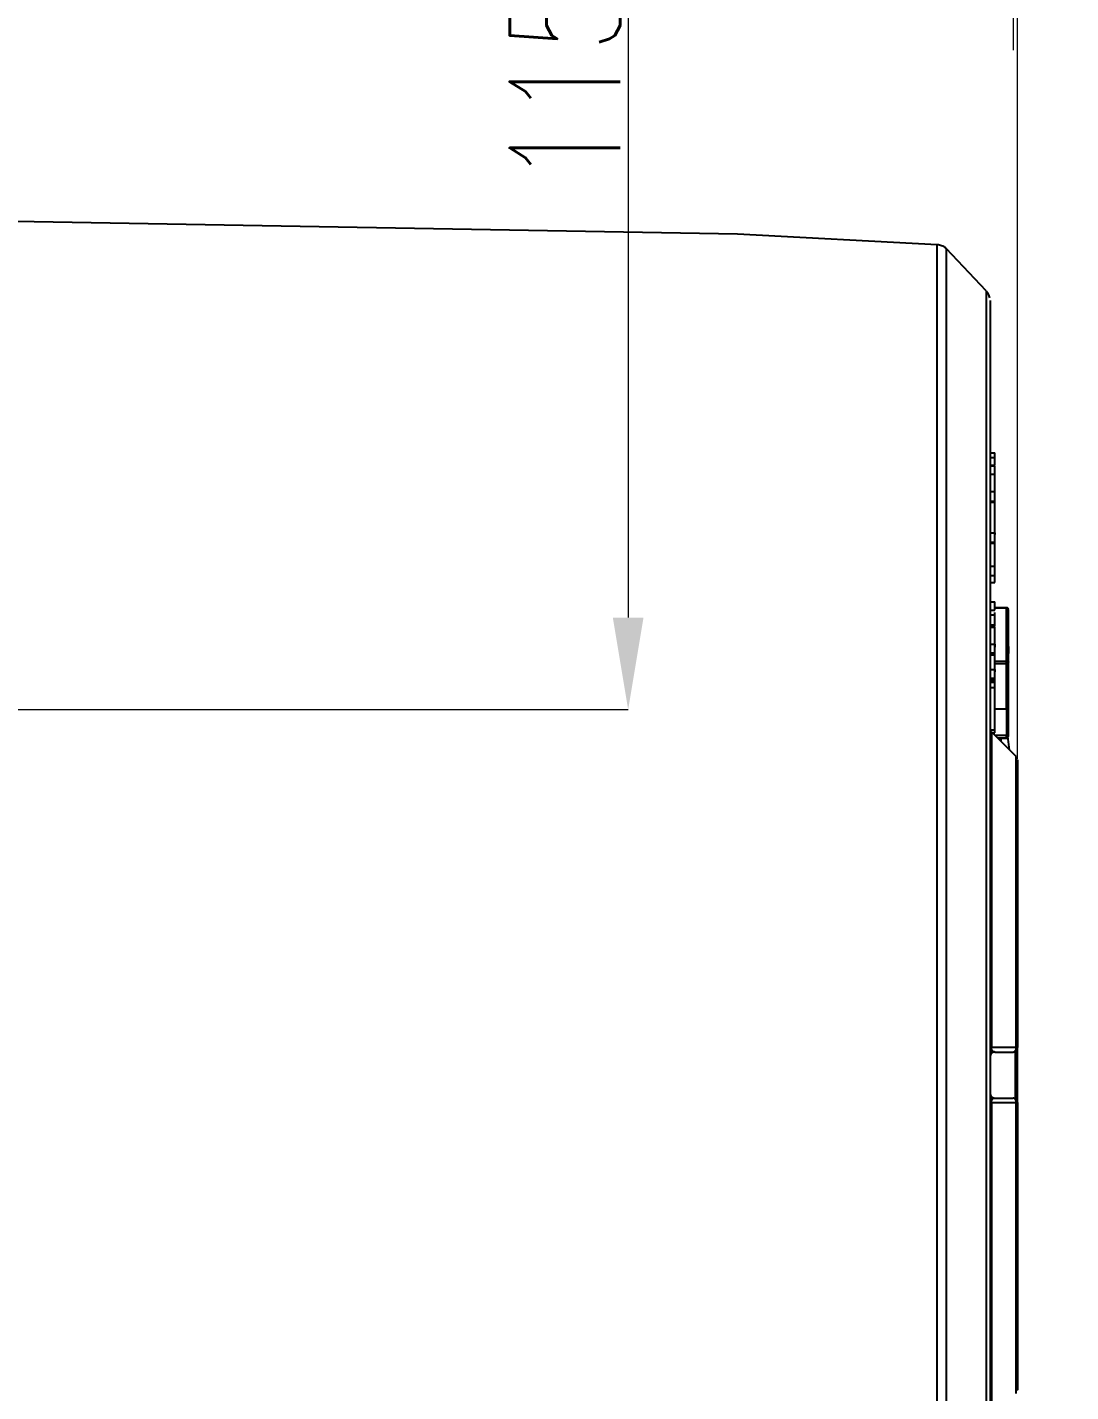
# Model space of a CAD drawing. Header units: millimetres. Extents: x 1953 to 4389, y 564 to 2287.
# Drawn here: x 3180 to 3293.5, y 925 to 1073.5 of the extents above; entities that cross this region are included whole.
import ezdxf

# ---------------------------------------------------------------- set-up
doc = ezdxf.new("R2010")
doc.units = ezdxf.units.MM
doc.layers.add('AM_5', color=3, linetype='Continuous', lineweight=25)
doc.styles.add('SLDTEXTSTYLE1', font='txt.shx', dxfattribs={"width": 0.7, "bigfont": 'gbcbig.shx'})
doc.dimstyles.new('SLDDIMSTYLE12$0', dxfattribs={"dimtxt": 12, "dimasz": 10, "dimexe": 0, "dimexo": 0.0625, "dimgap": 0.875, "dimtad": 1, "dimdec": 1, "dimlfac": 1.8, "dimrnd": 1e-09, "dimzin": 12, "dimdsep": 46, "dimtxsty": 'SLDTEXTSTYLE1', "dimcen": 0.09, "dimdle": 8.16, "dimclrd": 3, "dimclre": 3, "dimadec": 0, "dimazin": 3, "dimtfac": 1, "dimtdec": 1, "dimtofl": 0, "dimtmove": 0, "dimatfit": 3, "dimfxl": 0, "dimfrac": 2, "dimtolj": 1, "dimlwd": 5, "dimlwe": 5, "dimarcsym": 0})

# ---------------------------------------------------------------- blocks, each defined once
blk = doc.blocks.new('*D53')
at = {"layer": 'AM_5', "color": 3, "lineweight": 5, "transparency": 16777216}
blk.add_line((3115.75, 1071), (3115.75, 1147.72), dxfattribs=at)
at = {"layer": 'AM_5', "color": 3, "linetype": 'Continuous', "lineweight": 5, "transparency": 16777216}
for p, q in [((3125.75, 1147.72), (3277.75, 1147.72)), ((3287.75, 993.85), (3287.75, 1147.72))]:
    blk.add_line(p, q, dxfattribs=at)
at = {"layer": 'AM_5', "color": 3, "transparency": 16777216}
for points in [[(3125.75, 1149.39), (3125.75, 1146.05), (3115.75, 1147.72)], [(3277.75, 1149.39), (3277.75, 1146.05), (3287.75, 1147.72)]]:
    blk.add_solid(points, dxfattribs=at)
at = {"layer": 'Defpoints', "color": 0, "transparency": 16777216}
for p in [(3287.75, 1147.72), (3115.75, 1070.94), (3287.75, 993.79)]:
    blk.add_point(p, dxfattribs=at)
at = {"layer": 'AM_5', "color": 0, "transparency": 16777216, "insert": (3201.75, 1154.59), "char_height": 12, "attachment_point": 5, "style": 'SLDTEXTSTYLE1'}
blk.add_mtext('\\A1;175', dxfattribs=at)
blk = doc.blocks.new('*D55')
at = {"layer": 'AM_5', "color": 3, "lineweight": 5, "transparency": 16777216}
blk.add_line((3287.3, 1071), (3287.3, 1117.87), dxfattribs=at)
at = {"layer": 'AM_5', "color": 3, "linetype": 'Continuous', "lineweight": 5, "transparency": 16777216}
for p, q in [((3297.3, 1117.87), (3449.3, 1117.87)), ((3459.3, 993.85), (3459.3, 1117.87))]:
    blk.add_line(p, q, dxfattribs=at)
at = {"layer": 'AM_5', "color": 3, "transparency": 16777216}
for points in [[(3297.3, 1119.54), (3297.3, 1116.21), (3287.3, 1117.87)], [(3449.3, 1119.54), (3449.3, 1116.21), (3459.3, 1117.87)]]:
    blk.add_solid(points, dxfattribs=at)
at = {"layer": 'Defpoints', "color": 0, "transparency": 16777216}
for p in [(3459.3, 1117.87), (3287.3, 1070.94), (3459.3, 993.79)]:
    blk.add_point(p, dxfattribs=at)
at = {"layer": 'AM_5', "color": 0, "transparency": 16777216, "insert": (3373.3, 1124.75), "char_height": 12, "attachment_point": 5, "style": 'SLDTEXTSTYLE1'}
blk.add_mtext('\\A1;195', dxfattribs=at)
blk = doc.blocks.new('*D69')
at = {"layer": 'AM_5', "color": 3, "lineweight": 5, "transparency": 16777216}
blk.add_line((3231.02, 1116.71), (3245.37, 1116.71), dxfattribs=at)
at = {"layer": 'AM_5', "color": 3, "linetype": 'Continuous', "lineweight": 5, "transparency": 16777216}
for p, q in [((3245.37, 1106.71), (3245.37, 1009.26)), ((2985.42, 999.26), (3245.37, 999.26))]:
    blk.add_line(p, q, dxfattribs=at)
at = {"layer": 'AM_5', "color": 3, "transparency": 16777216}
for points in [[(3243.7, 1106.71), (3247.04, 1106.71), (3245.37, 1116.71)], [(3243.7, 1009.26), (3247.04, 1009.26), (3245.37, 999.26)]]:
    blk.add_solid(points, dxfattribs=at)
at = {"layer": 'Defpoints', "color": 0, "transparency": 16777216}
for p in [(3230.96, 1116.71), (2985.36, 999.26), (3245.37, 999.26)]:
    blk.add_point(p, dxfattribs=at)
at = {"layer": 'AM_5', "color": 0, "transparency": 16777216, "insert": (3238.49, 1067.21), "char_height": 12, "attachment_point": 5, "rotation": 90, "style": 'SLDTEXTSTYLE1'}
blk.add_mtext('\\A1;115', dxfattribs=at)

msp = doc.modelspace()

# ---------------------------------------------------------------- linework, layer by layer
at = {"color": 7, "linetype": 'Continuous', "lineweight": 25}
for p, q in [((3257.279, 1050.973), (3127.752, 1053.234)), ((3279.007, 1049.835), (3257.279, 1050.973)), ((3284.34, 1044.813), (3280.016, 1049.369)), ((3284.752, 1027.184), (3285.252, 1027.184)), ((3284.752, 1026.673), (3285.252, 1026.673)), ((3284.752, 1025.844), (3285.252, 1025.844)), ((3285.252, 1026.673), (3285.252, 1027.184)), ((3285.252, 1025.844), (3285.252, 1026.673)), ((3284.752, 1025.78), (3285.252, 1025.78)), ((3284.752, 1024.886), (3285.252, 1024.886)), ((3285.252, 1024.886), (3285.252, 1025.78)), ((3284.752, 1022.972), (3285.252, 1022.972)), ((3285.252, 1021.95), (3285.252, 1022.972)), ((3284.752, 1021.95), (3285.252, 1021.95)), ((3284.752, 1021.823), (3285.252, 1021.823)), ((3285.252, 1022.078), (3285.252, 1022.073)), ((3285.252, 1021.823), (3285.252, 1021.95)), ((3285.252, 1018.504), (3285.252, 1021.823)), ((3284.752, 1018.504), (3285.252, 1018.504)), ((3285.252, 1017.483), (3285.252, 1018.504)), ((3284.752, 1017.483), (3285.252, 1017.483)), ((3284.752, 1017.355), (3285.252, 1017.355)), ((3285.252, 1017.355), (3285.252, 1017.483)), ((3285.252, 1014.866), (3285.252, 1017.355)), ((3284.752, 1014.866), (3285.252, 1014.866)), ((3285.252, 1013.845), (3285.252, 1014.866)), ((3284.752, 1013.845), (3285.252, 1013.845)), ((3284.752, 1013.079), (3285.252, 1013.079)), ((3285.252, 1013.079), (3285.252, 1013.845)), ((3284.752, 1010.973), (3285.252, 1010.973)), ((3284.752, 1010.079), (3285.252, 1010.079)), ((3284.752, 1009.568), (3285.252, 1009.568)), ((3285.252, 1010.079), (3285.252, 1010.973)), ((3286.552, 1010.344), (3285.252, 1010.344)), ((3285.252, 1010.309), (3286.552, 1010.309)), ((3285.252, 1008.483), (3285.252, 1009.568)), ((3284.752, 1008.483), (3285.252, 1008.483)), ((3284.752, 1008.292), (3285.252, 1008.292)), ((3284.752, 1008.228), (3285.252, 1008.228)), ((3285.252, 1008.292), (3285.252, 1008.483)), ((3285.252, 1006.377), (3285.252, 1008.228)), ((3284.752, 1006.377), (3285.252, 1006.377)), ((3284.752, 1005.42), (3285.252, 1005.42)), ((3284.752, 1005.228), (3285.252, 1005.228)), ((3285.252, 1005.42), (3285.252, 1006.377)), ((3285.252, 1005.228), (3285.252, 1005.42)), ((3285.252, 1003.633), (3285.252, 1005.228)), ((3286.752, 1006.119), (3286.752, 1005.354)), ((3284.752, 1003.633), (3285.252, 1003.633)), ((3285.252, 1004.528), (3286.552, 1004.528)), ((3285.252, 1004.275), (3286.552, 1004.275)), ((3285.252, 1002.675), (3285.252, 1003.633)), ((3286.552, 999.342), (3286.552, 1004.275)), ((3286.752, 999.484), (3286.752, 1004.416)), ((3284.752, 1002.675), (3285.252, 1002.675)), ((3285.252, 1002.484), (3284.752, 1002.484)), ((3284.752, 1002.356), (3285.252, 1002.356)), ((3284.752, 1002.229), (3285.252, 1002.229)), ((3285.252, 1002.484), (3285.252, 1002.675)), ((3285.252, 1002.356), (3285.252, 1002.484)), ((3285.252, 1002.292), (3285.252, 1002.356)), ((3285.252, 1002.229), (3285.252, 1002.292)), ((3285.252, 1001.654), (3285.252, 1002.229)), ((3284.752, 1001.654), (3285.252, 1001.654)), ((3285.252, 999.342), (3286.552, 999.342)), ((3284.752, 997.059), (3285.252, 997.059)), ((3287.606, 994.14), (3284.899, 996.847)), ((3285.007, 996.74), (3285.252, 996.74)), ((3285.252, 996.74), (3285.252, 997.059)), ((3286.552, 996.418), (3285.329, 996.418)), ((3285.582, 996.164), (3286.552, 996.164)), ((3285.586, 996.161), (3286.552, 996.161)), ((3285.949, 995.797), (3285.949, 996.161)), ((3285.952, 995.794), (3285.952, 996.161)), ((3286.552, 996.161), (3286.552, 996.164)), ((3287.713, 988.126), (3287.688, 988.053)), ((3287.707, 988.094), (3287.725, 988.157)), ((3287.729, 988.169), (3287.736, 988.193)), ((3284.899, 962.522), (3287.606, 962.525)), ((3285.253, 961.994), (3287.253, 961.994)), ((3287.606, 962.525), (3287.606, 963.008)), ((3287.606, 956.463), (3284.899, 956.465)), ((3285.131, 956.964), (3285.253, 956.994)), ((3285.253, 956.994), (3287.253, 956.994)), ((3287.606, 955.532), (3287.606, 956.463)), ((3287.735, 933.645), (3287.746, 933.647)), ((3287.688, 930.934), (3287.713, 930.862)), ((3287.725, 930.831), (3287.707, 930.894)), ((3287.752, 930.649), (3287.728, 930.824)), ((3287.736, 930.795), (3287.729, 930.819))]:
    msp.add_line(p, q, dxfattribs=at)
at = {"color": 7, "linetype": 'Continuous', "lineweight": 25, "flags": 128}
for points in [[(3279.007, 921.343), (3279.007, 926.514), (3279.007, 931.813), (3279.007, 937.219), (3279.007, 942.712), (3279.007, 948.269), (3279.007, 953.871), (3279.007, 959.494), (3279.007, 965.117), (3279.007, 970.718), (3279.007, 976.276), (3279.007, 981.768), (3279.007, 987.175), (3279.007, 992.474), (3279.007, 997.645), (3279.007, 1002.668), (3279.007, 1007.523), (3279.007, 1012.193), (3279.007, 1016.658), (3279.007, 1020.901), (3279.007, 1024.907), (3279.007, 1028.658), (3279.007, 1032.141), (3279.007, 1035.343), (3279.007, 1038.251), (3279.007, 1040.853), (3279.007, 1043.139), (3279.007, 1045.101), (3279.007, 1046.732), (3279.007, 1048.024), (3279.007, 1048.972), (3279.007, 1049.574), (3279.007, 1049.826), (3279.007, 1049.835)], [(3280.017, 923.464), (3280.017, 928.758), (3280.017, 934.176), (3280.017, 939.696), (3280.017, 945.295), (3280.017, 950.952), (3280.017, 956.643), (3280.017, 962.345), (3280.017, 968.036), (3280.017, 973.692), (3280.017, 979.292), (3280.017, 984.811), (3280.017, 990.229), (3280.017, 995.523), (3280.017, 1000.672), (3280.017, 1005.655), (3280.017, 1010.453), (3280.017, 1015.045), (3280.017, 1019.413), (3280.017, 1023.541), (3280.017, 1027.41), (3280.017, 1031.007), (3280.017, 1034.315), (3280.017, 1037.322), (3280.017, 1040.016), (3280.017, 1042.385), (3280.017, 1044.421), (3280.017, 1046.115), (3280.017, 1047.461), (3280.016, 1048.452), (3280.016, 1049.085), (3280.016, 1049.358), (3280.016, 1049.369)], [(3284.34, 1044.813), (3284.34, 1044.805), (3284.34, 1044.552), (3284.34, 1043.94), (3284.34, 1042.973), (3284.34, 1041.654), (3284.34, 1039.99), (3284.34, 1037.987), (3284.34, 1035.653), (3284.34, 1032.999), (3284.341, 1030.035), (3284.341, 1026.775), (3284.341, 1023.231), (3284.341, 1019.419), (3284.341, 1015.354), (3284.341, 1011.055), (3284.341, 1006.538), (3284.341, 1001.823), (3284.341, 996.931), (3284.341, 991.88), (3284.341, 986.693), (3284.341, 981.392), (3284.341, 975.999), (3284.341, 970.536), (3284.341, 965.026), (3284.341, 959.494), (3284.341, 953.961), (3284.341, 948.452), (3284.341, 942.989), (3284.341, 937.595), (3284.341, 932.294), (3284.341, 927.107), (3284.341, 922.057)], [(3286.552, 1010.309), (3286.552, 1010.326), (3286.552, 1010.338), (3286.552, 1010.343), (3286.552, 1010.344)], [(3286.552, 1004.528), (3286.552, 1005.366), (3286.552, 1006.175), (3286.552, 1006.952), (3286.552, 1007.696), (3286.552, 1008.406), (3286.552, 1009.079), (3286.552, 1009.714), (3286.552, 1010.309)], [(3286.552, 1004.528), (3286.591, 1004.526), (3286.629, 1004.52), (3286.663, 1004.509), (3286.693, 1004.495), (3286.718, 1004.478), (3286.737, 1004.459), (3286.748, 1004.438), (3286.752, 1004.416)], [(3286.552, 1004.275), (3286.552, 1004.301), (3286.552, 1004.331), (3286.552, 1004.363), (3286.552, 1004.397), (3286.552, 1004.431), (3286.552, 1004.465), (3286.552, 1004.498), (3286.552, 1004.528)], [(3286.552, 999.342), (3286.552, 999.044), (3286.552, 998.715), (3286.552, 998.359), (3286.552, 997.984), (3286.552, 997.595), (3286.552, 997.2), (3286.552, 996.805), (3286.552, 996.418)], [(3284.899, 996.847), (3284.899, 996.766), (3284.899, 996.323), (3284.899, 995.5), (3284.899, 994.305), (3284.899, 992.75), (3284.899, 990.852), (3284.899, 988.63), (3284.899, 986.106), (3284.899, 983.308), (3284.899, 980.264), (3284.899, 977.005), (3284.899, 973.565), (3284.899, 969.98), (3284.899, 966.286), (3284.899, 962.522)], [(3286.552, 996.223), (3286.552, 996.242), (3286.552, 996.264), (3286.552, 996.288), (3286.552, 996.313), (3286.552, 996.339), (3286.552, 996.365), (3286.552, 996.392), (3286.552, 996.418)], [(3286.552, 996.164), (3286.552, 996.166), (3286.552, 996.169), (3286.552, 996.174), (3286.552, 996.18), (3286.552, 996.189), (3286.552, 996.199), (3286.552, 996.21), (3286.552, 996.223)], [(3286.856, 994.89), (3286.717, 996.03), (3286.689, 996.215)], [(3287.606, 963.008), (3287.606, 965.99), (3287.606, 969.388), (3287.606, 972.686), (3287.606, 975.849), (3287.606, 978.846), (3287.606, 981.645), (3287.606, 984.219), (3287.606, 986.54), (3287.606, 988.586), (3287.606, 990.335), (3287.606, 991.769), (3287.606, 992.875), (3287.606, 993.64), (3287.606, 994.058), (3287.606, 994.14)], [(3287.464, 962.04), (3287.464, 959.494), (3287.464, 956.946)], [(3284.899, 956.465), (3284.899, 952.701), (3284.899, 949.008), (3284.899, 945.423), (3284.899, 941.983), (3284.899, 938.724), (3284.899, 935.68), (3284.899, 932.881), (3284.899, 930.358), (3284.899, 928.136), (3284.899, 926.237), (3284.899, 924.682), (3284.899, 923.487), (3284.899, 922.664), (3284.899, 922.222), (3284.899, 922.14)], [(3287.606, 924.847), (3287.606, 924.93), (3287.606, 925.347), (3287.606, 926.112), (3287.606, 927.218), (3287.606, 928.653), (3287.606, 930.402), (3287.606, 932.448), (3287.606, 934.769), (3287.606, 937.342), (3287.606, 940.142), (3287.606, 943.138), (3287.606, 946.302), (3287.606, 949.599), (3287.606, 952.998), (3287.606, 955.532)]]:
    msp.add_lwpolyline(points, dxfattribs=at)
at = {"color": 7, "linetype": 'Continuous', "lineweight": 25}
for centre, radius, start, end in [((3286.568, 1010.125), 0.185, 5.85572, 94.84996), ((3286.577, 1004.451), 0.179, 261.95044, 348.57855), ((3286.577, 999.519), 0.179, 261.95044, 348.57855), ((3286.598, 996.191), 0.232, 48.45882, 101.56135), ((3286.552, 996.364), 0.2, 269.98753, 359.98753), ((3286.552, 996.361), 0.2, 270, 360), ((3285.253, 961.494), 0.5, 89.99997, 180), ((3287.253, 962.494), 0.5, 270, 360), ((3287.624, 962.249), 0.277, 62.37638, 93.77215), ((3285.253, 957.494), 0.5, 180, 270.00004), ((3287.253, 956.494), 0.5, 360, 90), ((3287.624, 956.739), 0.277, 266.22785, 297.62362)]:
    msp.add_arc(centre, radius, start, end, dxfattribs=at)
for points, knots in [([(3280.023, 1049.34), (3279.985, 1049.387), (3279.843, 1049.561), (3279.496, 1049.76), (3279.175, 1049.802), (3279.02, 1049.823)], [0, 0, 0, 0, 0.1560443, 0.589322, 1, 1, 1, 1]), ([(3284.723, 1044.058), (3284.689, 1044.198), (3284.627, 1044.451), (3284.46, 1044.65), (3284.385, 1044.738)], [0, 0, 0, 0, 0.5529909, 1, 1, 1, 1]), ([(3284.752, 1043.773), (3284.752, 1043.716), (3284.752, 1043.6), (3284.752, 1042.243), (3284.752, 1040.032), (3284.752, 1036.909), (3284.752, 1032.93), (3284.752, 1028.134), (3284.752, 1022.576), (3284.753, 1016.317), (3284.753, 1009.427), (3284.753, 1001.982), (3284.753, 994.065), (3284.753, 985.764), (3284.753, 977.171), (3284.753, 968.382), (3284.753, 962.456), (3284.753, 959.494)], [0, 0, 0, 0, 0.0663505, 0.1330398, 0.199729, 0.2664183, 0.3331075, 0.3997968, 0.466486, 0.5331753, 0.5998645, 0.6665538, 0.733243, 0.7999323, 0.8666215, 0.9333108, 1, 1, 1, 1]), ([(3285.252, 1022.972), (3285.252, 1023.233), (3285.252, 1023.69), (3285.252, 1024.241), (3285.252, 1024.559), (3285.252, 1024.7), (3285.252, 1024.771), (3285.252, 1024.831), (3285.252, 1024.868), (3285.252, 1024.886)], [0, 0, 0, 0, 0.4018451, 0.700925, 0.8501447, 0.9000038, 0.92545, 0.9625731, 1, 1, 1, 1]), ([(3285.252, 1018.376), (3285.252, 1018.832), (3285.252, 1019.669), (3285.252, 1020.491), (3285.252, 1020.865)], [0, 0, 0, 0, 0.5444227, 1, 1, 1, 1]), ([(3285.252, 1018.504), (3285.252, 1018.486), (3285.252, 1018.45), (3285.252, 1018.392), (3285.252, 1018.334), (3285.252, 1018.306), (3285.252, 1018.308), (3285.252, 1018.308)], [0, 0, 0, 0, 0.1133857, 0.2261004, 0.4521085, 0.9035522, 1, 1, 1, 1]), ([(3285.252, 1009.568), (3285.252, 1009.584), (3285.252, 1009.672), (3285.252, 1009.758), (3285.252, 1009.83)], [0, 0, 0, 0, 0.1741084, 1, 1, 1, 1]), ([(3286.737, 1010.197), (3286.735, 1010.208), (3286.731, 1010.229), (3286.716, 1010.258), (3286.696, 1010.284), (3286.671, 1010.306), (3286.642, 1010.323), (3286.612, 1010.335), (3286.581, 1010.342), (3286.562, 1010.343), (3286.552, 1010.344)], [0, 0, 0, 0, 0.1371732, 0.2714331, 0.4024836, 0.5300389, 0.6538238, 0.7735757, 0.8890458, 1, 1, 1, 1]), ([(3285.252, 1006.377), (3285.252, 1006.352), (3285.252, 1006.315), (3285.252, 1006.264), (3285.252, 1006.219), (3285.252, 1006.169), (3285.252, 1006.092), (3285.252, 1006.039), (3285.252, 1006.05), (3285.252, 1006.058)], [0, 0, 0, 0, 0.0628935, 0.0931861, 0.1255191, 0.1834586, 0.2508615, 0.5002621, 1, 1, 1, 1]), ([(3285.252, 1003.633), (3285.252, 1003.617), (3285.252, 1003.591), (3285.252, 1003.552), (3285.252, 1003.519), (3285.252, 1003.463), (3285.252, 1003.403), (3285.252, 1003.369), (3285.252, 1003.374), (3285.252, 1003.377)], [0, 0, 0, 0, 0.0518131, 0.0882956, 0.1299462, 0.1775457, 0.3534829, 0.7059159, 1, 1, 1, 1]), ([(3285.252, 997.059), (3285.252, 997.578), (3285.252, 998.606), (3285.252, 1000.151), (3285.252, 1001.149), (3285.252, 1001.654)], [0, 0, 0, 0, 0.3347977, 0.6633059, 1, 1, 1, 1]), ([(3286.752, 996.364), (3286.752, 996.636), (3286.752, 997.191), (3286.752, 998.043), (3286.752, 998.845), (3286.752, 999.273), (3286.752, 999.484)], [0, 0, 0, 0, 0.245589, 0.5, 0.754411, 1, 1, 1, 1]), ([(3287.752, 993.787), (3287.752, 993.742), (3287.752, 993.652), (3287.752, 992.909), (3287.752, 991.474), (3287.752, 988.927), (3287.752, 985.384), (3287.753, 981.658), (3287.753, 978.119), (3287.753, 974.347), (3287.753, 970.435), (3287.753, 966.484), (3287.753, 963.812), (3287.753, 962.494)], [0, 0, 0, 0, 0.0782769, 0.15871, 0.2411685, 0.3693291, 0.4998887, 0.586965, 0.6733385, 0.7588314, 0.8412717, 0.9217141, 1, 1, 1, 1]), ([(3287.752, 988.339), (3287.752, 988.471), (3287.752, 988.735), (3287.752, 989.097), (3287.752, 989.433), (3287.752, 989.74), (3287.752, 990.019), (3287.752, 990.269), (3287.752, 990.42), (3287.752, 990.523), (3287.752, 990.639), (3287.752, 990.793), (3287.752, 990.934), (3287.752, 991.14), (3287.752, 991.179), (3287.752, 991.211)], [0, 0, 0, 0, 0.0714438, 0.1428837, 0.2143199, 0.285763, 0.3572067, 0.4286378, 0.5000556, 0.5040645, 0.5360484, 0.6252562, 0.6932376, 0.7500931, 1, 1, 1, 1]), ([(3287.683, 988.05), (3287.7, 988.087), (3287.741, 988.179), (3287.748, 988.279), (3287.752, 988.339)], [0, 0, 0, 0, 0.4097539, 1, 1, 1, 1]), ([(3287.752, 988.339), (3287.752, 988.291), (3287.752, 988.24), (3287.736, 988.193), (3287.735, 988.19)], [0, 0, 0, 0, 0.946273, 1, 1, 1, 1]), ([(3284.882, 962.081), (3284.904, 962.066), (3284.962, 962.026), (3285.067, 962.025), (3285.131, 962.024)], [0, 0, 0, 0, 0.3808157, 1, 1, 1, 1]), ([(3285.253, 961.994), (3285.212, 961.999), (3285.132, 962.01), (3285.037, 962.087), (3284.97, 962.187), (3284.93, 962.279), (3284.907, 962.375), (3284.898, 962.459), (3284.899, 962.501), (3284.899, 962.522)], [0, 0, 0, 0, 0.2865456, 0.5610687, 0.6891901, 0.8054766, 0.906505, 0.9531764, 1, 1, 1, 1]), ([(3287.253, 961.994), (3287.299, 962.001), (3287.372, 962.012), (3287.456, 962.081), (3287.515, 962.152), (3287.559, 962.235), (3287.601, 962.359), (3287.604, 962.459), (3287.606, 962.525)], [0, 0, 0, 0, 0.238585, 0.3787456, 0.4999975, 0.6362115, 0.761415, 1, 1, 1, 1]), ([(3284.753, 959.494), (3284.753, 956.531), (3284.753, 950.606), (3284.753, 941.816), (3284.753, 933.223), (3284.753, 924.922), (3284.753, 917.005), (3284.753, 909.56), (3284.753, 902.67), (3284.752, 896.411), (3284.752, 890.853), (3284.752, 886.057), (3284.752, 882.079), (3284.752, 878.955), (3284.752, 876.744), (3284.752, 875.387), (3284.752, 875.271), (3284.752, 875.214)], [0, 0, 0, 0, 0.066684, 0.133368, 0.200052, 0.266736, 0.33342, 0.400104, 0.466788, 0.533472, 0.600156, 0.66684, 0.7335241, 0.8002081, 0.8668921, 0.9335761, 1, 1, 1, 1]), ([(3285.131, 956.964), (3285.067, 956.963), (3284.962, 956.961), (3284.904, 956.922), (3284.882, 956.907)], [0, 0, 0, 0, 0.6187385, 1, 1, 1, 1]), ([(3284.899, 956.465), (3284.899, 956.486), (3284.898, 956.529), (3284.907, 956.613), (3284.93, 956.709), (3284.97, 956.8), (3285.037, 956.902), (3285.093, 956.939), (3285.131, 956.964)], [0, 0, 0, 0, 0.06574553, 0.13122986, 0.27289447, 0.43590199, 0.61544419, 1, 1, 1, 1]), ([(3287.606, 956.463), (3287.604, 956.528), (3287.601, 956.628), (3287.559, 956.752), (3287.515, 956.836), (3287.456, 956.907), (3287.372, 956.975), (3287.299, 956.987), (3287.253, 956.994)], [0, 0, 0, 0, 0.2385849, 0.3638389, 0.5000025, 0.6213043, 0.7614151, 1, 1, 1, 1]), ([(3287.753, 956.494), (3287.753, 955.132), (3287.753, 952.409), (3287.753, 948.437), (3287.753, 944.621), (3287.753, 941.019), (3287.753, 937.683), (3287.752, 934.66), (3287.752, 931.995), (3287.752, 929.724), (3287.752, 927.883), (3287.752, 926.487), (3287.752, 925.599), (3287.752, 925.186), (3287.752, 925.243), (3287.752, 925.258)], [0, 0, 0, 0, 0.0808771, 0.1617542, 0.24263131, 0.32350841, 0.40438551, 0.48526261, 0.56613971, 0.64701681, 0.72789392, 0.80877102, 0.88964812, 0.97052522, 1, 1, 1, 1]), ([(3287.729, 930.813), (3287.732, 930.805), (3287.751, 930.753), (3287.752, 930.697), (3287.752, 930.649)], [0, 0, 0, 0, 0.1486571, 1, 1, 1, 1]), ([(3287.752, 927.83), (3287.752, 927.825), (3287.752, 927.81), (3287.752, 928.295), (3287.752, 929.194), (3287.752, 930.164), (3287.752, 930.649)], [0, 0, 0, 0, 0.1673104, 0.4448736, 0.7224368, 1, 1, 1, 1])]:
    msp.add_open_spline(points, degree=3, knots=knots, dxfattribs=at)
for points in [[(3286.752, 1004.416), (3286.752, 1005.508), (3286.752, 1007.692), (3286.752, 1009.326), (3286.752, 1010.144)], [(3287.752, 933.649), (3287.752, 934.414), (3287.752, 935.944), (3287.752, 938.67), (3287.752, 941.665), (3287.752, 944.919), (3287.752, 948.378), (3287.752, 951.995), (3287.752, 955.718), (3287.752, 959.494), (3287.752, 963.27), (3287.752, 966.993), (3287.752, 970.609), (3287.752, 974.068), (3287.752, 977.323), (3287.752, 980.318), (3287.752, 983.044), (3287.752, 984.574), (3287.752, 985.339)]]:
    msp.add_open_spline(points, degree=3, dxfattribs=at)

# ---------------------------------------------------------------- dimensions: what is measured, and where the dimension line sits
at = {"layer": 'AM_5'}
for base, p1, p2, text, picture, middle in [((3287.752, 1147.719), (3115.752, 1070.939), (3287.752, 993.787), '175', '*D53', (3201.752, 1147.719)), ((3459.301, 1117.874), (3287.301, 1070.939), (3459.301, 993.787), '195', '*D55', (3373.301, 1117.874))]:
    dim = msp.add_linear_dim(base=base, p1=p1, p2=p2, text=text, dimstyle='SLDDIMSTYLE12$0', override={"dimlfac": 1}, dxfattribs=at)
    dim.commit()
    dim.dimension.update_dxf_attribs({"geometry": picture, "text_midpoint": middle, "dimtype": 160})
dim = msp.add_linear_dim(base=(3245.37, 999.26), p1=(3230.957, 1116.709), p2=(2985.362, 999.26), angle=90, text='115', dimstyle='SLDDIMSTYLE12$0', override={"dimlfac": 1}, dxfattribs=at)
dim.commit()
dim.dimension.update_dxf_attribs({"geometry": '*D69', "text_midpoint": (3245.37, 1067.214), "dimtype": 160})

doc.saveas('drawing.dxf')
